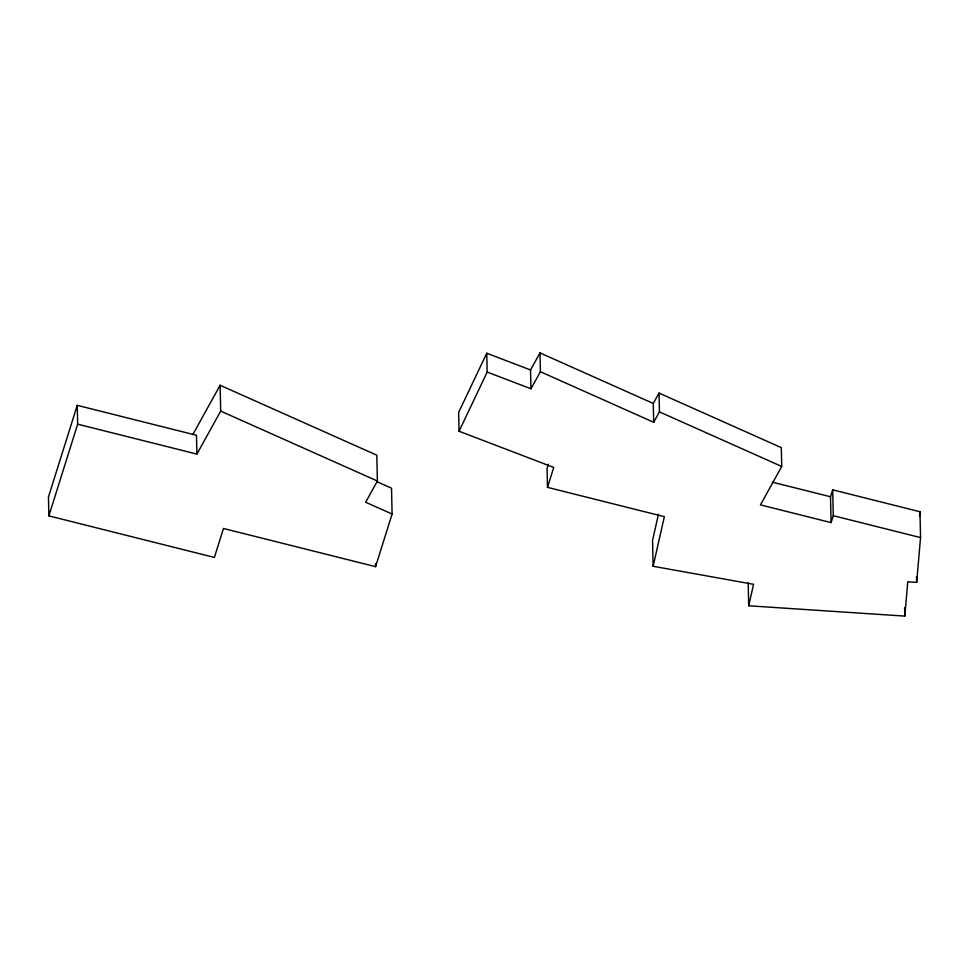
<?xml version="1.0" encoding="UTF-8"?>
<svg xmlns="http://www.w3.org/2000/svg" width="969" height="969" viewBox="0 0 969 969"><rect width="100%" height="100%" fill="white"/><g stroke="black" fill="none" stroke-linecap="round" stroke-linejoin="round"><path stroke-width="1.45" d="M748.189 582.805L748.71 605.782L904.804 616.102L907.771 581.812L916.662 582.393L920.55 537.589L919.969 511.741L832.686 489.829L830.518 496.77L831.099 522.618L760.459 504.885L781.729 466.464L781.305 447.63L659.017 393.063L653.263 403.455L653.687 422.278L540.411 371.721L539.987 352.898L653.263 403.455M919.581 516.223L919.969 511.741M658.472 514.176L652.549 540.436L653.13 566.284L753.555 584.307L748.71 605.782M653.13 566.284L664.334 516.683L547.485 487.346L547.049 468.524L548.393 464.248M77.241 405.333L77.677 424.168L196.901 454.098L196.477 435.275L77.241 405.333L48.45 497.049L48.874 515.883L214.391 557.429L223.488 528.48L375.584 566.659L392.106 514.042L391.512 488.194L376.965 481.702M48.874 515.883L77.677 424.168M547.485 487.346L553.735 467.421L459.064 431.241L458.64 412.406L486.753 353.225L530.54 369.964L530.964 388.787L487.189 372.048L486.753 353.225M831.099 522.618L833.279 515.678L832.686 489.829M459.064 431.241L487.189 372.048M192.807 434.596L220.12 385.262L376.808 455.188L377.389 481.024L365.652 502.233L392.106 514.042M196.901 454.098L220.702 411.098L220.12 385.262M530.54 369.964L539.987 352.898M530.964 388.787L540.411 371.721M653.687 422.278L659.441 411.886L659.017 393.063M772.257 482.15L830.518 496.77M833.279 515.678L920.55 537.589M659.441 411.886L781.729 466.464M220.702 411.098L377.389 481.024M916.541 576.652L916.662 582.393M904.61 607.49L904.804 616.102M375.512 563.788L375.584 566.659"/></g></svg>
